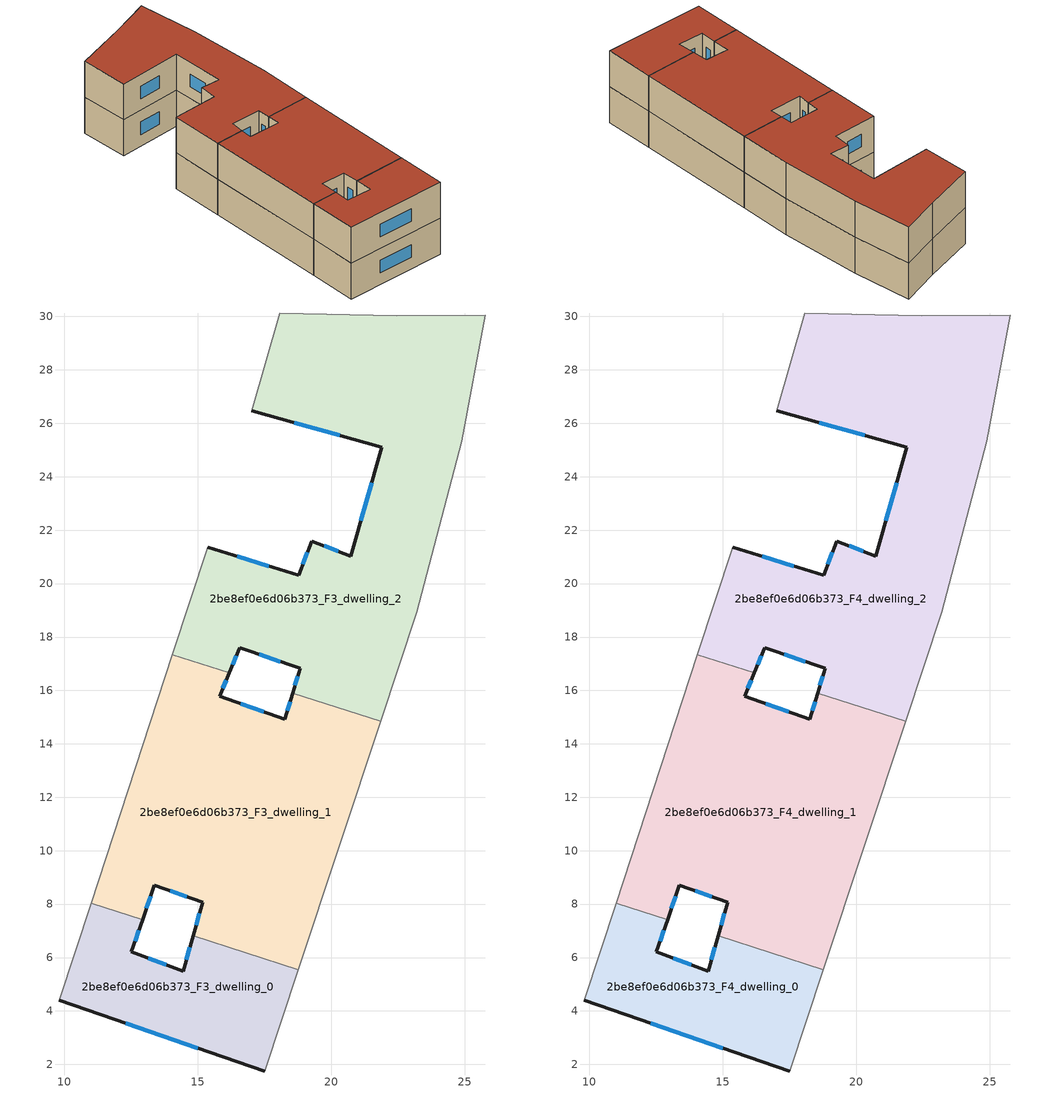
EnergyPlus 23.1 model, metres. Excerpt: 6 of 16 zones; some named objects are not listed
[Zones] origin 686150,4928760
2be8ef0e6d06b373_F3_dwelling_0
 floor to 2be8ef0e6d06b373_F2_dwelling_0 (EU_floor_Construction): 18.76,5.55 17.5,1.75 9.81,4.39 11,8.04 12.93,7.42 12.52,6.21 14.45,5.49 14.82,6.81 z9
 wall outside (EU_wall_Construction): 14.82,6.81 14.45,5.49 12.52,6.21 12.93,7.42 / 9.81,4.39 17.5,1.75 z9:12
 wall adiabatic (EU_wall_Construction): 17.5,1.75 18.76,5.55 / 11,8.04 9.81,4.39 z9:12
 wall to 2be8ef0e6d06b373_F3_dwelling_1 (EU_wall_Construction): 12.93,7.42 11,8.04 / 18.76,5.55 14.82,6.81 z9:12
 window (EU_Window_Construction): 12.65,6.6 12.8,7.02 / 13.82,5.73 13.15,5.98 / 14.7,6.38 14.57,5.92 / 12.31,3.53 15,2.61 z9.98:11.02
2be8ef0e6d06b373_F3_dwelling_1
 floor to 2be8ef0e6d06b373_F2_dwelling_1 (EU_floor_Construction): 21.84,14.84 18.76,5.55 14.82,6.81 15.18,8.06 13.38,8.71 12.93,7.42 11,8.04 14.05,17.34 16.18,16.66 15.82,15.79 18.26,14.92 18.55,15.9 z9
 wall outside (EU_wall_Construction): 12.93,7.42 13.38,8.71 15.18,8.06 14.82,6.81 / 18.55,15.9 18.26,14.92 15.82,15.79 16.18,16.66 z9:12
 wall adiabatic (EU_wall_Construction): 14.05,17.34 11,8.04 / 18.76,5.55 21.84,14.84 z9:12
 wall to 2be8ef0e6d06b373_F3_dwelling_2 (EU_wall_Construction): 16.18,16.66 14.05,17.34 / 21.84,14.84 18.55,15.9 z9:12
 window (EU_Window_Construction): 13.97,8.5 14.59,8.27 / 13.08,7.84 13.23,8.29 / 15.94,16.07 16.06,16.38 / 17.47,15.2 16.61,15.51 / 18.46,15.58 18.35,15.24 / 15.06,7.65 14.94,7.22 z9.98:11.02
2be8ef0e6d06b373_F3_dwelling_2
 floor to 2be8ef0e6d06b373_F2_dwelling_2 (EU_floor_Construction): 25.77,30.05 24.88,25.33 23.2,18.92 21.84,14.84 18.55,15.9 18.83,16.83 16.57,17.6 16.18,16.66 14.05,17.34 15.37,21.36 18.77,20.3 19.26,21.59 20.74,21.02 21.89,25.1 17.03,26.47 18.07,30.13 22.46,30.03 z9
 wall outside (EU_wall_Construction): 16.18,16.66 16.57,17.6 18.83,16.83 18.55,15.9 / 17.03,26.47 21.89,25.1 20.74,21.02 19.26,21.59 18.77,20.3 15.37,21.36 z9:12
 wall adiabatic (EU_wall_Construction): 21.84,14.84 23.2,18.92 24.88,25.33 25.77,30.05 22.46,30.03 18.07,30.13 17.03,26.47 / 15.37,21.36 14.05,17.34 z9:12
 window (EU_Window_Construction): 18.74,16.53 18.64,16.2 / 17.3,17.35 18.1,17.08 / 16.31,16.96 16.44,17.29 / 17.67,20.65 16.48,21.02 / 19.1,21.17 18.93,20.72 / 20.26,21.21 19.74,21.41 / 21.51,23.77 21.11,22.35 / 18.61,26.03 20.31,25.55 z9.98:11.02
2be8ef0e6d06b373_F4_dwelling_0
 floor to 2be8ef0e6d06b373_F3_dwelling_0 (EU_floor_Construction): 18.76,5.55 17.5,1.75 9.81,4.39 11,8.04 12.93,7.42 12.52,6.21 14.45,5.49 14.82,6.81 z12
 wall outside (EU_wall_Construction): 14.82,6.81 14.45,5.49 12.52,6.21 12.93,7.42 / 9.81,4.39 17.5,1.75 z12:15
 wall adiabatic (EU_wall_Construction): 17.5,1.75 18.76,5.55 / 11,8.04 9.81,4.39 z12:15
 wall to 2be8ef0e6d06b373_F4_dwelling_1 (EU_wall_Construction): 12.93,7.42 11,8.04 / 18.76,5.55 14.82,6.81 z12:15
 window (EU_Window_Construction): 12.65,6.6 12.8,7.02 / 13.82,5.73 13.15,5.98 / 14.7,6.38 14.57,5.92 / 12.31,3.53 15,2.61 z12.98:14.02
 roof outside (EU_roof_Construction): 17.5,1.75 18.76,5.55 14.82,6.81 14.45,5.49 12.52,6.21 12.93,7.42 11,8.04 9.81,4.39 z15
2be8ef0e6d06b373_F4_dwelling_1
 floor to 2be8ef0e6d06b373_F3_dwelling_1 (EU_floor_Construction): 21.84,14.84 18.76,5.55 14.82,6.81 15.18,8.06 13.38,8.71 12.93,7.42 11,8.04 14.05,17.34 16.18,16.66 15.82,15.79 18.26,14.92 18.55,15.9 z12
 wall outside (EU_wall_Construction): 12.93,7.42 13.38,8.71 15.18,8.06 14.82,6.81 / 18.55,15.9 18.26,14.92 15.82,15.79 16.18,16.66 z12:15
 wall adiabatic (EU_wall_Construction): 14.05,17.34 11,8.04 / 18.76,5.55 21.84,14.84 z12:15
 wall to 2be8ef0e6d06b373_F4_dwelling_2 (EU_wall_Construction): 16.18,16.66 14.05,17.34 / 21.84,14.84 18.55,15.9 z12:15
 window (EU_Window_Construction): 13.97,8.5 14.59,8.27 / 13.08,7.84 13.23,8.29 / 15.94,16.07 16.06,16.38 / 17.47,15.2 16.61,15.51 / 18.46,15.58 18.35,15.24 / 15.06,7.65 14.94,7.22 z12.98:14.02
 roof outside (EU_roof_Construction): 18.76,5.55 21.84,14.84 18.55,15.9 18.26,14.92 15.82,15.79 16.18,16.66 14.05,17.34 11,8.04 12.93,7.42 13.38,8.71 15.18,8.06 14.82,6.81 z15
2be8ef0e6d06b373_F4_dwelling_2
 floor to 2be8ef0e6d06b373_F3_dwelling_2 (EU_floor_Construction): 25.77,30.05 24.88,25.33 23.2,18.92 21.84,14.84 18.55,15.9 18.83,16.83 16.57,17.6 16.18,16.66 14.05,17.34 15.37,21.36 18.77,20.3 19.26,21.59 20.74,21.02 21.89,25.1 17.03,26.47 18.07,30.13 22.46,30.03 z12
 wall outside (EU_wall_Construction): 16.18,16.66 16.57,17.6 18.83,16.83 18.55,15.9 / 17.03,26.47 21.89,25.1 20.74,21.02 19.26,21.59 18.77,20.3 15.37,21.36 z12:15
 wall adiabatic (EU_wall_Construction): 21.84,14.84 23.2,18.92 24.88,25.33 25.77,30.05 22.46,30.03 18.07,30.13 17.03,26.47 / 15.37,21.36 14.05,17.34 z12:15
 window (EU_Window_Construction): 18.74,16.53 18.64,16.2 / 17.3,17.35 18.1,17.08 / 16.31,16.96 16.44,17.29 / 17.67,20.65 16.48,21.02 / 19.1,21.17 18.93,20.72 / 20.26,21.21 19.74,21.41 / 21.51,23.77 21.11,22.35 / 18.61,26.03 20.31,25.55 z12.98:14.02
 roof outside (EU_roof_Construction): 21.84,14.84 23.2,18.92 24.88,25.33 25.77,30.05 22.46,30.03 18.07,30.13 17.03,26.47 21.89,25.1 20.74,21.02 19.26,21.59 18.77,20.3 15.37,21.36 14.05,17.34 16.18,16.66 16.57,17.6 18.83,16.83 18.55,15.9 z15
[Building]
EU S2 Campaign: North Axis=0; Terrain=City; Solar Distribution=FullExterior
[Site:Location]
Bologna: Latitude=44.5; Longitude=11.25; Time Zone=1; Elevation=37
[SizingPeriod:WeatherFileDays]
AnnualSizingPeriod: Begin Month=1; Begin Day of Month=1; End Month=12; End Day of Month=31; Day of Week for Start Day=Monday; Use Weather File Daylight Saving Period=No; Use Weather File Rain and Snow Indicators=No
[MATERIAL]
EU_InternalMass_Material: Roughness=MediumRough; Thickness=0.1; Conductivity=1; Density=1800; Specific Heat=900; Thermal Absorptance=0.9; Solar Absorptance=0.7; Visible Absorptance=0.7
[MATERIAL:NOMASS] Roughness=MediumRough; Thermal Absorptance=0.9; Solar Absorptance=0.7; Visible Absorptance=0.7
Name | Thermal Resistance
EU_wall_NoMass | 0.905828
EU_roof_NoMass | 0.37593
EU_floor_NoMass | 0.67114
[WINDOWMATERIAL:SIMPLEGLAZINGSYSTEM]
EU_Window_SimpleGlazing: UFactor=4.52486; Solar Heat Gain Coefficient=0.85; Visible Transmittance=0.85
[CONSTRUCTION]
EU_wall_Construction: EU_wall_NoMass
EU_roof_Construction: EU_roof_NoMass
EU_floor_Construction: EU_floor_NoMass
EU_InternalMass_Construction: EU_InternalMass_Material
EU_Window_Construction: EU_Window_SimpleGlazing
[ZONE] Type=1; Multiplier=1; Ceiling Height=autocalculate; Floor Area=autocalculate; Part of Total Floor Area=Yes
Name | Volume
2be8ef0e6d06b373_F3_dwelling_0; 2be8ef0e6d06b373_F4_dwelling_0 | 87.5955
2be8ef0e6d06b373_F3_dwelling_1; 2be8ef0e6d06b373_F4_dwelling_1 | 224.58
2be8ef0e6d06b373_F3_dwelling_2; 2be8ef0e6d06b373_F4_dwelling_2 | 263.263
[INTERNALMASS] Construction=EU_InternalMass_Construction
Name | Zone or ZoneList | Surface Area
2be8ef0e6d06b373_F3_dwelling_0_EU_InternalMass | 2be8ef0e6d06b373_F3_dwelling_0 | 29.1986
2be8ef0e6d06b373_F3_dwelling_1_EU_InternalMass | 2be8ef0e6d06b373_F3_dwelling_1 | 74.8595
2be8ef0e6d06b373_F3_dwelling_2_EU_InternalMass | 2be8ef0e6d06b373_F3_dwelling_2 | 87.7548
2be8ef0e6d06b373_F4_dwelling_0_EU_InternalMass | 2be8ef0e6d06b373_F4_dwelling_0 | 29.1986
2be8ef0e6d06b373_F4_dwelling_1_EU_InternalMass | 2be8ef0e6d06b373_F4_dwelling_1 | 74.8595
2be8ef0e6d06b373_F4_dwelling_2_EU_InternalMass | 2be8ef0e6d06b373_F4_dwelling_2 | 87.7548
[OTHEREQUIPMENT] Fuel Type=Electricity; Design Level Calculation Method=Watts/Area; Power per Zone Floor Area=1; Fraction Latent=0; Fraction Radiant=0; Fraction Lost=0; Carbon Dioxide Generation Rate=0; EndUse Subcategory=EU_Step8_InternalGains
Name | Zone or ZoneList or Space or SpaceList | Schedule
EU_Step8_InternalGain_2be8ef0e6d06b373_F3_dwelling_0_f000 | 2be8ef0e6d06b373_F3_dwelling_0 | EU_Step8_GainSchedule_2be8ef0e6d06b373_F3_dwelling_0_f000
EU_Step8_InternalGain_2be8ef0e6d06b373_F3_dwelling_1_f000 | 2be8ef0e6d06b373_F3_dwelling_1 | EU_Step8_GainSchedule_2be8ef0e6d06b373_F3_dwelling_1_f000
EU_Step8_InternalGain_2be8ef0e6d06b373_F3_dwelling_2_f000 | 2be8ef0e6d06b373_F3_dwelling_2 | EU_Step8_GainSchedule_2be8ef0e6d06b373_F3_dwelling_2_f000
EU_Step8_InternalGain_2be8ef0e6d06b373_F4_dwelling_0_f000 | 2be8ef0e6d06b373_F4_dwelling_0 | EU_Step8_GainSchedule_2be8ef0e6d06b373_F4_dwelling_0_f000
EU_Step8_InternalGain_2be8ef0e6d06b373_F4_dwelling_1_f000 | 2be8ef0e6d06b373_F4_dwelling_1 | EU_Step8_GainSchedule_2be8ef0e6d06b373_F4_dwelling_1_f000
EU_Step8_InternalGain_2be8ef0e6d06b373_F4_dwelling_2_f000 | 2be8ef0e6d06b373_F4_dwelling_2 | EU_Step8_GainSchedule_2be8ef0e6d06b373_F4_dwelling_2_f000
[ZONEVENTILATION:DESIGNFLOWRATE] Schedule=EU_AlwaysOn; Design Flow Rate Calculation Method=AirChanges/Hour; Air Changes per Hour=0.73129; Ventilation Type=Natural; Fan Pressure Rise=0; Fan Total Efficiency=1; Constant Term Coefficient=1; Temperature Term Coefficient=0; Velocity Term Coefficient=0; Velocity Squared Term Coefficient=0; Minimum Indoor Temperature=-100; Maximum Indoor Temperature=100; Delta Temperature=-100; Minimum Outdoor Temperature=-100; Maximum Outdoor Temperature=100; Maximum Wind Speed=40
Name | Zone or ZoneList or Space or SpaceList
EU_ConstantAir_2be8ef0e6d06b373_F3_dwelling_0 | 2be8ef0e6d06b373_F3_dwelling_0
EU_ConstantAir_2be8ef0e6d06b373_F3_dwelling_1 | 2be8ef0e6d06b373_F3_dwelling_1
EU_ConstantAir_2be8ef0e6d06b373_F3_dwelling_2 | 2be8ef0e6d06b373_F3_dwelling_2
EU_ConstantAir_2be8ef0e6d06b373_F4_dwelling_0 | 2be8ef0e6d06b373_F4_dwelling_0
EU_ConstantAir_2be8ef0e6d06b373_F4_dwelling_1 | 2be8ef0e6d06b373_F4_dwelling_1
EU_ConstantAir_2be8ef0e6d06b373_F4_dwelling_2 | 2be8ef0e6d06b373_F4_dwelling_2
[HVACTEMPLATE:ZONE:IDEALLOADSAIRSYSTEM] System Availability Schedule=EU_AlwaysOn; Maximum Heating Supply Air Temperature=50; Minimum Cooling Supply Air Temperature=13; Maximum Heating Supply Air Humidity Ratio=0.0156; Minimum Cooling Supply Air Humidity Ratio=0.0077; Heating Limit=NoLimit; Cooling Limit=NoLimit; Heating Availability Schedule=EU_AlwaysOn; Cooling Availability Schedule=EU_CoolingOff; Dehumidification Control Type=ConstantSensibleHeatRatio; Cooling Sensible Heat Ratio=0.7; Dehumidification Setpoint=60; Humidification Control Type=None; Humidification Setpoint=30; Outdoor Air Method=None; Outdoor Air Flow Rate per Person=0.00944; Outdoor Air Flow Rate per Zone Floor Area=0; Outdoor Air Flow Rate per Zone=0; Demand Controlled Ventilation Type=None; Outdoor Air Economizer Type=NoEconomizer; Heat Recovery Type=None; Sensible Heat Recovery Effectiveness=0.7; Latent Heat Recovery Effectiveness=0.65
Name | Template Thermostat
2be8ef0e6d06b373_F3_dwelling_0 | EU_HeatOnly_2be8ef0e6d06b373_F3_dwelling_0
2be8ef0e6d06b373_F3_dwelling_1 | EU_HeatOnly_2be8ef0e6d06b373_F3_dwelling_1
2be8ef0e6d06b373_F3_dwelling_2 | EU_HeatOnly_2be8ef0e6d06b373_F3_dwelling_2
2be8ef0e6d06b373_F4_dwelling_0 | EU_HeatOnly_2be8ef0e6d06b373_F4_dwelling_0
2be8ef0e6d06b373_F4_dwelling_1 | EU_HeatOnly_2be8ef0e6d06b373_F4_dwelling_1
2be8ef0e6d06b373_F4_dwelling_2 | EU_HeatOnly_2be8ef0e6d06b373_F4_dwelling_2
[SIZING:ZONE] Zone Cooling Design Supply Air Temperature Input Method=SupplyAirTemperature; Zone Cooling Design Supply Air Temperature=13; Zone Heating Design Supply Air Temperature Input Method=SupplyAirTemperature; Zone Heating Design Supply Air Temperature=50; Zone Cooling Design Supply Air Humidity Ratio=0.008; Zone Heating Design Supply Air Humidity Ratio=0.008; Cooling Design Air Flow Method=DesignDay; Cooling Design Air Flow Rate=0; Cooling Minimum Air Flow per Zone Floor Area=0.000762; Cooling Minimum Air Flow=0; Cooling Minimum Air Flow Fraction=0.2; Heating Design Air Flow Method=DesignDay; Heating Design Air Flow Rate=0; Heating Maximum Air Flow per Zone Floor Area=0.002032; Heating Maximum Air Flow=0.141576; Heating Maximum Air Flow Fraction=0.3; Account for Dedicated Outdoor Air System=No; Dedicated Outdoor Air System Control Strategy=NeutralSupplyAir; Dedicated Outdoor Air Low Setpoint Temperature for Design=autosize; Dedicated Outdoor Air High Setpoint Temperature for Design=autosize; Zone Load Sizing Method=Sensible Load Only No Latent Load; Zone Latent Cooling Design Supply Air Humidity Ratio Input Method=HumidityRatioDifference; Zone Cooling Design Supply Air Humidity Ratio Difference=0.005; Zone Latent Heating Design Supply Air Humidity Ratio Input Method=HumidityRatioDifference; Zone Humidification Design Supply Air Humidity Ratio Difference=0.005
2be8ef0e6d06b373_F3_dwelling_0; 2be8ef0e6d06b373_F3_dwelling_1; 2be8ef0e6d06b373_F3_dwelling_2; 2be8ef0e6d06b373_F4_dwelling_0; 2be8ef0e6d06b373_F4_dwelling_1; 2be8ef0e6d06b373_F4_dwelling_2
[SCHEDULE:CONSTANT]
Name | Hourly Value
EU_AlwaysOn | 1
EU_CoolingOff | 0
[SCHEDULE:FILE] Column Number=1; Rows to Skip at Top=0; Number of Hours of Data=8760; Column Separator=Comma; Interpolate to Timestep=No; Minutes per Item=60; Adjust Schedule for Daylight Savings=Yes
Name | File
EU_Step8_GainSchedule_2be8ef0e6d06b373_F3_dwelling_0_f000 | ../../schedules/2be8ef0e6d06b373/2be8ef0e6d06b373_F3_dwelling_0_f000_gain.csv
EU_Step8_GainSchedule_2be8ef0e6d06b373_F3_dwelling_1_f000 | ../../schedules/2be8ef0e6d06b373/2be8ef0e6d06b373_F3_dwelling_1_f000_gain.csv
EU_Step8_GainSchedule_2be8ef0e6d06b373_F3_dwelling_2_f000 | ../../schedules/2be8ef0e6d06b373/2be8ef0e6d06b373_F3_dwelling_2_f000_gain.csv
EU_Step8_GainSchedule_2be8ef0e6d06b373_F4_dwelling_0_f000 | ../../schedules/2be8ef0e6d06b373/2be8ef0e6d06b373_F4_dwelling_0_f000_gain.csv
EU_Step8_GainSchedule_2be8ef0e6d06b373_F4_dwelling_1_f000 | ../../schedules/2be8ef0e6d06b373/2be8ef0e6d06b373_F4_dwelling_1_f000_gain.csv
EU_Step8_GainSchedule_2be8ef0e6d06b373_F4_dwelling_2_f000 | ../../schedules/2be8ef0e6d06b373/2be8ef0e6d06b373_F4_dwelling_2_f000_gain.csv
